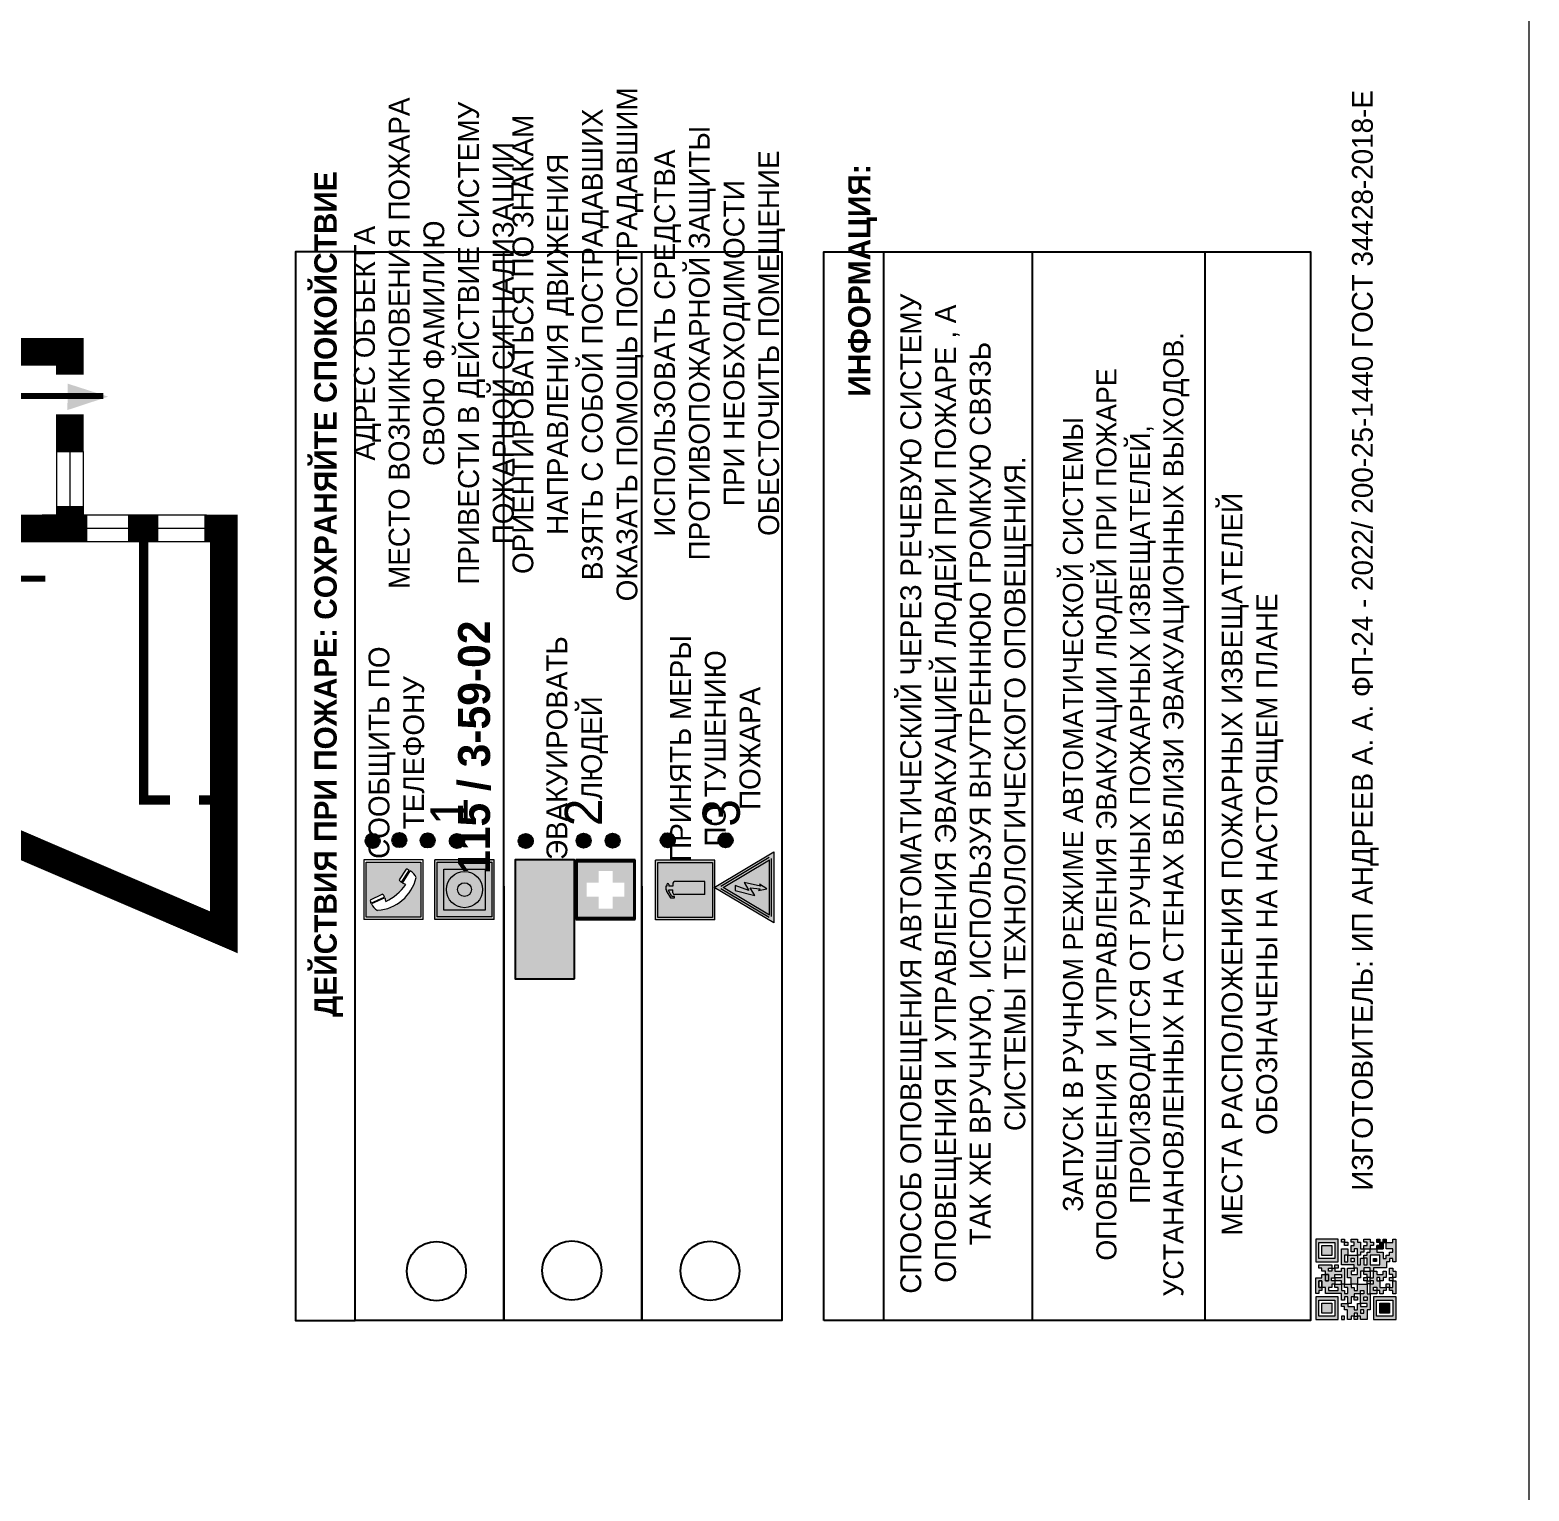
# Model space of a CAD drawing. Header units: millimetres. Extents: x 13114 to 67229, y 22859 to 38520.
# Drawn here: x 20745 to 20946.7, y 35961.5 to 36158.1 of the extents above; entities that cross this region are included whole.
import ezdxf

# ---------------------------------------------------------------- set-up
doc = ezdxf.new("R2010")
doc.units = ezdxf.units.MM
doc.layers.add('План_Штампы', color=7, linetype='Continuous')
doc.styles.add('обычный', font='arial.ttf')

# ---------------------------------------------------------------- blocks, each defined once
blk = doc.blocks.new('A$C3E6D3DDE')
at = {"lineweight": 5}
h = blk.add_hatch(color=40, dxfattribs=at)
h.paths.add_polyline_path([(24.1, 1.45), (16.46, -11.35), (31.74, -11.35)])
h.paths.add_polyline_path([(24.09, -0.46), (30.03, -10.41), (18.14, -10.41)], flags=16)
h.paths.add_polyline_path([(24.54, -3.08), (23.41, -6.02), (25.13, -5.01), (24.33, -8.5), (24.82, -8.27), (23.79, -9.86), (23.4, -8.04), (23.8, -8.43), (24.04, -6.29), (22.39, -7.25), (23.44, -3.08)], flags=0)
h = blk.add_hatch(color=256, dxfattribs=at)
h.paths.add_polyline_path([(24.37, 0.03, 0.567511), (23.82, 0.03), (17.59, -10.4, 0.582454), (17.86, -10.88), (30.32, -10.88, 0.582149), (30.6, -10.4)])
h.paths.add_polyline_path([(24.09, -0.46), (18.14, -10.41), (30.03, -10.41)], flags=16)
h.paths.add_polyline_path([(24.54, -3.08), (23.41, -6.02), (25.13, -5.01), (24.33, -8.5), (24.82, -8.27), (23.79, -9.86), (23.4, -8.04), (23.8, -8.43), (24.04, -6.29), (22.39, -7.25), (23.44, -3.08)], flags=0)
h = blk.add_hatch(color=40, dxfattribs=at)
h.paths.add_polyline_path([(24.09, -0.46), (18.14, -10.41), (30.03, -10.41)])
h.paths.add_polyline_path([(24.82, -8.27), (23.79, -9.86), (23.4, -8.04), (23.8, -8.43), (24.04, -6.29), (22.39, -7.25), (23.44, -3.08), (24.54, -3.08), (23.41, -6.02), (25.13, -5.01), (24.33, -8.5)], flags=16)
at = {"color": 40, "lineweight": 5}
for p, q in [((16.46, -11.35), (24.1, 1.45)), ((24.1, 1.45), (31.74, -11.35))]:
    blk.add_line(p, q, dxfattribs=at)
at = {"lineweight": 5}
for p, q in [((17.59, -10.4), (23.82, 0.03)), ((24.37, 0.03), (30.6, -10.4)), ((18.14, -10.41), (24.09, -0.46)), ((23.44, -3.08), (22.39, -7.25)), ((23.41, -6.02), (24.54, -3.08)), ((24.54, -3.08), (23.44, -3.08)), ((24.09, -0.46), (30.03, -10.41)), ((22.39, -7.25), (24.04, -6.29)), ((25.13, -5.01), (23.41, -6.02)), ((24.04, -6.29), (23.8, -8.43)), ((24.33, -8.5), (25.13, -5.01)), ((23.8, -8.43), (23.4, -8.04)), ((23.4, -8.04), (23.79, -9.86)), ((23.79, -9.86), (24.82, -8.27)), ((24.82, -8.27), (24.33, -8.5)), ((17.86, -10.88), (30.32, -10.88)), ((18.14, -10.41), (30.03, -10.41))]:
    blk.add_line(p, q, dxfattribs=at)
at = {"color": 50, "lineweight": 5}
blk.add_line((31.74, -11.35), (16.46, -11.35), dxfattribs=at)
blk = doc.blocks.new('A$C456E1F9C')
at = {"lineweight": 5}
h = blk.add_hatch(color=242, dxfattribs=at)
h.paths.add_polyline_path([(0.51, -1.47), (0.51, -13.26), (12.29, -13.26), (12.29, -1.47)])
h.paths.add_polyline_path([(5.42, -4.95, -0.254479), (4.78, -5.4), (3.52, -2.53, -0.209735), (4.23, -2.4)], flags=16)
h.paths.add_polyline_path([(8.53, -8.6), (10.87, -10.17), (10.54, -10.76), (8.03, -9.13, -0.192251)], flags=16)
h.paths.add_polyline_path([(4.61, -5.49, 0.005518), (3.87, -5.72, 0.128647), (7.49, -10.01, 0.00809), (7.83, -9.33), (10.47, -10.97, -0.16736), (8.99, -12.25, -0.327862), (1.95, -3.95, -0.166952), (3.36, -2.62)], flags=16)
at = {"color": 242, "lineweight": 5}
for p, q in [((0, -13.77), (0, -0.97)), ((12.8, -0.97), (0, -0.97)), ((4.61, -5.49), (3.36, -2.62)), ((3.52, -2.53), (4.78, -5.4)), ((4.23, -2.4), (5.42, -4.95)), ((12.8, -13.77), (12.8, -0.97)), ((7.83, -9.33), (10.47, -10.97)), ((8.03, -9.13), (10.54, -10.76)), ((10.81, -10.12), (8.53, -8.6)), ((10.54, -10.76), (10.8, -10.3)), ((10.8, -10.3), (10.81, -10.12)), ((0, -13.77), (12.8, -13.77))]:
    blk.add_line(p, q, dxfattribs=at)
blk.add_lwpolyline([(0.51, -1.47), (12.29, -1.47), (12.29, -13.26), (0.51, -13.26)], close=True, dxfattribs=at)
for centre, radius, start, end in [((4.59, -5.34), 2.99, 114.2845, 152.1974), ((4.02, -3.27), 0.891, 76.3284, 123.7092), ((11.12, -3.31), 9.19, 183.9915, 256.6009), ((14.98, -39.1), 35.17, 107.1487, 108.4135), ((13.86, -0.94), 11.08, 205.5536, 234.8762), ((4.68, -4.59), 0.824, 276.9621, 334.0723), ((-13.31, 0.8), 23.44, 332.5487, 334.4027), ((8.94, -9.5), 0.989, 114.4092, 157.9388), ((7.87, -9.46), 3, 291.9291, 329.9329)]:
    blk.add_arc(centre, radius, start, end, dxfattribs=at)
blk = doc.blocks.new('A$C54414219')
at = {"true_color": 0xffffff}
h = blk.add_hatch(color=7, dxfattribs=at)
h.paths.add_polyline_path([(2.39, -9.45), (2.39, -18.3), (11.23, -18.3), (11.23, -9.45)], flags=0)
h.paths.add_polyline_path([(10.71, -13.87, -1), (2.92, -13.87, -1)], flags=0)
h.paths.add_polyline_path([(8.3, -13.87, -1), (5.33, -13.87, -1)], flags=0)
h.paths.add_polyline_path([(0.41, -7.47), (0.41, -20.27), (13.21, -20.27), (13.21, -7.47)])
h.paths.add_polyline_path([(0.92, -19.77), (12.71, -19.77), (12.71, -7.98), (0.92, -7.98)], flags=16)
h.paths.add_polyline_path([(11.23, -9.45), (11.23, -18.3), (2.39, -18.3), (2.39, -9.45)], flags=0)
at = {"lineweight": 5}
h = blk.add_hatch(color=242, dxfattribs=at)
h.paths.add_polyline_path([(12.71, -7.98), (0.92, -7.98), (0.92, -19.77), (12.71, -19.77)])
h.paths.add_polyline_path([(11.23, -18.3), (2.39, -18.3), (2.39, -9.45), (11.23, -9.45)], flags=16)
h.paths.add_polyline_path([(10.71, -13.87, -1), (2.92, -13.87, -1)], flags=0)
h.paths.add_polyline_path([(8.3, -13.87, -1), (5.33, -13.87, -1)], flags=0)
at = {"true_color": 0xffffff}
h = blk.add_hatch(color=7, dxfattribs=at)
h.paths.add_polyline_path([(2.39, -9.45), (2.39, -18.3), (11.23, -18.3), (11.23, -9.45)])
h.paths.add_polyline_path([(10.71, -13.87, -1), (2.92, -13.87, -1)], flags=16)
h.paths.add_polyline_path([(8.3, -13.87, -1), (5.33, -13.87, -1)], flags=0)
at = {"lineweight": 5}
h = blk.add_hatch(color=242, dxfattribs=at)
h.paths.add_polyline_path([(2.92, -13.87, 1), (10.71, -13.87, 1)])
h.paths.add_polyline_path([(8.3, -13.87, -1), (5.33, -13.87, -1)], flags=16)
at = {"color": 242, "lineweight": 5}
for p, q in [((0.41, -20.27), (0.41, -7.47)), ((0.41, -7.47), (13.21, -7.47)), ((0.41, -7.47), (13.21, -7.47)), ((13.21, -20.27), (13.21, -7.47)), ((0.41, -20.27), (13.21, -20.27))]:
    blk.add_line(p, q, dxfattribs=at)
for points in [[(0.92, -7.98), (12.71, -7.98), (12.71, -19.77), (0.92, -19.77)], [(2.39, -9.45), (11.23, -9.45), (11.23, -18.3), (2.39, -18.3)]]:
    blk.add_lwpolyline(points, close=True, dxfattribs=at)
for radius in [3.89, 1.49]:
    blk.add_circle((6.81, -13.87), radius, dxfattribs=at)
blk = doc.blocks.new('A$C32E8229D')
at = {"true_color": 0xffffff}
blk.add_hatch(color=7, dxfattribs=at).paths.add_polyline_path([(0, 0), (0, -8), (16, -8), (16, 0)])
h = blk.add_hatch(color=126)
h.paths.add_polyline_path([(0.2, -0.2), (15.8, -0.2), (15.8, -7.8), (0.2, -7.8)])
h.paths.add_polyline_path([(13.49, -2.05), (12.08, -2.05), (11.37, -2.63, 0.162397), (11.29, -2.84), (11.29, -3.63), (10.35, -3.63), (10.35, -4.05), (11.68, -4.05), (11.68, -3.48), (12.26, -4.28), (11.29, -5.1), (11.29, -6.78), (11.85, -6.78), (11.85, -5.44), (12.8, -4.64), (12.8, -5.94), (14.46, -5.94), (14.46, -5.39), (13.45, -5.39), (13.45, -3.97), (12.46, -2.59), (13.15, -2.59), (13.69, -3.34), (14.18, -3)], flags=16)
h.paths.add_polyline_path([(10.74, -1.82, 1), (11.8, -1.82, 1)], flags=16)
h.paths.add_polyline_path([(9.39, -3.59), (5.99, -3.59), (6.56, -3.03), (5.91, -3.03), (5.1, -3.83), (5.91, -4.64), (6.56, -4.64), (5.99, -4.09), (9.39, -4.09)], flags=16)
h.paths.add_polyline_path([(4.29, -1.08), (1.72, -1.08), (1.72, -6.6), (4.29, -6.6)], flags=16)
at = {"color": 126}
blk.add_lwpolyline([(16, -8), (0, -8), (0, 0), (16, 0)], close=True, dxfattribs=at)
blk = doc.blocks.new('A$C18900ED3')
h = blk.add_hatch(color=126)
h.paths.add_polyline_path([(-0.18, -0.18), (-7.02, -0.18), (-7.02, -7.02), (-0.18, -7.02)])
h.paths.add_polyline_path([(-5.89, -4.46), (-5.89, -2.77), (-4.46, -2.77), (-4.46, -1.31), (-2.77, -1.31), (-2.77, -2.77), (-1.33, -2.77), (-1.33, -4.46), (-2.77, -4.46), (-2.77, -5.89), (-4.46, -5.89), (-4.46, -4.46)], flags=16)
at = {"color": 126}
for p, q in [((-7.2, 0), (-7.2, -7.2)), ((0, 0), (-7.2, 0)), ((0, -7.2), (0, 0)), ((-7.02, -7.02), (-7.02, -0.18)), ((-7.02, -0.18), (-0.18, -0.18)), ((-0.18, -0.18), (-0.18, -7.02)), ((-7.2, -7.2), (0, -7.2)), ((-0.18, -7.02), (-7.02, -7.02))]:
    blk.add_line(p, q, dxfattribs=at)
blk = doc.blocks.new('A$C3AD82952')
at = {"true_color": 0xf5f5ff}
h = blk.add_hatch(color=7, dxfattribs=at)
h.dxf.hatch_style = 1
h.paths.add_polyline_path([(8.21, 8.73, 0.414214), (7.89, 9.05), (7.22, 9.05), (7.22, 9.92), (7.59, 9.92, 1), (7.57, 10.36), (7.22, 10.36), (7.22, 10.6), (6.43, 10.6), (6.43, 10.36), (6.01, 10.36), (4.74, 9.59), (4.74, 8.69), (4.98, 8.73), (4.98, 9.26), (6.12, 9.91), (6.43, 9.91), (6.43, 9.05), (5.76, 9.05, 0.414214), (5.44, 8.73), (5.44, 2.2), (8.21, 2.2)], flags=0)
h.paths.add_polyline_path([(12.8, 12.8), (0, 12.8), (0, 0), (12.8, 0)])
h.paths.add_polyline_path([(0.51, 12.29), (12.29, 12.29), (12.29, 0.51), (0.51, 0.51)], flags=16)
h.paths.add_polyline_path([(4.74, 9.59), (6.01, 10.36), (6.43, 10.36), (6.43, 10.6), (7.22, 10.6), (7.22, 10.36), (7.59, 10.36, -0.94586), (7.59, 9.92), (7.22, 9.92), (7.22, 9.05), (7.89, 9.05, -0.414214), (8.21, 8.73), (8.21, 2.2), (5.44, 2.2), (5.44, 8.73, -0.414214), (5.76, 9.05), (6.43, 9.05), (6.43, 9.91), (6.12, 9.91), (4.98, 9.26), (4.98, 8.73), (4.74, 8.69)], flags=0)
h = blk.add_hatch(color=242)
h.dxf.hatch_style = 1
h.paths.add_polyline_path([(12.29, 12.29), (0.51, 12.29), (0.51, 0.51), (12.29, 0.51)])
h.paths.add_polyline_path([(4.74, 8.69), (4.74, 9.59), (6.01, 10.36), (6.43, 10.36), (6.43, 10.6), (7.22, 10.6), (7.22, 10.36), (7.59, 10.36, -0.94586), (7.59, 9.92), (7.22, 9.92), (7.22, 9.05), (7.89, 9.05, -0.414214), (8.21, 8.73), (8.21, 2.2), (5.44, 2.2), (5.44, 8.73, -0.414214), (5.76, 9.05), (6.43, 9.05), (6.43, 9.91), (6.12, 9.91), (4.98, 9.26), (4.98, 8.73)], flags=16)
h = blk.add_hatch(color=7, dxfattribs=at)
h.dxf.hatch_style = 1
h.paths.add_polyline_path([(8.21, 8.73, 0.414214), (7.89, 9.05), (7.22, 9.05), (7.22, 9.92), (7.59, 9.92, 1), (7.57, 10.36), (7.22, 10.36), (7.22, 10.6), (6.43, 10.6), (6.43, 10.36), (6.01, 10.36), (4.74, 9.59), (4.74, 8.69), (4.98, 8.73), (4.98, 9.26), (6.12, 9.91), (6.43, 9.91), (6.43, 9.05), (5.76, 9.05, 0.414214), (5.44, 8.73), (5.44, 2.2), (8.21, 2.2)])
at = {"color": 242, "lineweight": 5}
for p, q in [((0, 0), (0, 12.8)), ((0, 12.8), (12.8, 12.8)), ((6.01, 10.36), (4.74, 9.59)), ((4.98, 9.26), (6.12, 9.91)), ((6.01, 10.36), (6.43, 10.36)), ((6.12, 9.91), (6.43, 9.91)), ((7.22, 10.6), (6.43, 10.6)), ((6.43, 10.6), (6.43, 10.36)), ((6.43, 9.91), (6.43, 9.05)), ((7.22, 10.36), (7.22, 10.6)), ((7.59, 10.36), (7.22, 10.36)), ((7.22, 9.05), (7.22, 9.92)), ((7.59, 9.92), (7.22, 9.92)), ((12.8, 0), (12.8, 12.8)), ((4.74, 9.59), (4.74, 8.69)), ((4.74, 8.69), (4.98, 8.73)), ((4.98, 8.73), (4.98, 9.26)), ((5.44, 2.2), (5.44, 8.73)), ((5.76, 9.05), (6.43, 9.05)), ((7.89, 9.05), (7.22, 9.05)), ((8.21, 2.2), (8.21, 8.73)), ((0, 0), (12.8, 0)), ((5.44, 2.2), (8.21, 2.2))]:
    blk.add_line(p, q, dxfattribs=at)
blk.add_lwpolyline([(0.51, 12.29), (12.29, 12.29), (12.29, 0.51), (0.51, 0.51)], close=True, dxfattribs=at)
for centre, radius, start, end in [((7.58, 10.14), 0.223, 273.1875, 86.8125), ((5.76, 8.73), 0.32, 90, 180), ((7.89, 8.73), 0.32, 0, 90)]:
    blk.add_arc(centre, radius, start, end, dxfattribs=at)
blk = doc.blocks.new('QR')
at = {"lineweight": 0}
h = blk.add_hatch(color=256, dxfattribs=at)
h.dxf.hatch_style = 1
h.paths.add_polyline_path([(9241.16, 2687.38), (9242.01, 2687.38), (9242.01, 2687.83), (9241.59, 2687.83), (9241.59, 2688.68), (9239.45, 2688.68), (9239.45, 2688.25), (9239.86, 2688.25), (9239.86, 2687.83), (9240.29, 2687.83), (9240.29, 2688.25), (9241.16, 2688.25), (9241.16, 2687.83), (9240.29, 2687.83), (9240.29, 2687.38), (9239.45, 2687.38), (9239.45, 2685.22), (9238.57, 2685.22), (9238.57, 2684.8), (9239.02, 2684.8), (9239.02, 2684.37), (9238.13, 2684.37), (9238.13, 2683.92), (9239.02, 2683.92), (9239.02, 2683.5), (9239.44, 2683.5), (9239.44, 2682.64), (9239.87, 2682.64), (9239.87, 2682.18), (9239.44, 2682.18), (9239.44, 2682.64), (9238.13, 2682.64), (9238.13, 2681.76), (9237.71, 2681.76), (9237.71, 2682.64), (9238.13, 2682.64), (9238.13, 2683.07), (9237.27, 2683.07), (9237.27, 2683.51), (9237.71, 2683.51), (9237.71, 2684.37), (9238.13, 2684.37), (9238.13, 2685.22), (9237.71, 2685.22), (9237.71, 2684.8), (9237.28, 2684.8), (9237.28, 2684.38), (9235.98, 2684.38), (9235.98, 2683.92), (9236.4, 2683.92), (9236.4, 2683.49), (9236.84, 2683.49), (9236.84, 2683.07), (9236.4, 2683.07), (9236.4, 2682.64), (9235.98, 2682.64), (9235.98, 2681.76), (9237.29, 2681.76), (9237.29, 2681.33), (9239.43, 2681.33), (9239.43, 2681.76), (9240.74, 2681.76), (9240.74, 2683.05), (9239.87, 2683.05), (9239.87, 2683.5), (9240.29, 2683.5), (9240.29, 2683.91), (9240.74, 2683.91), (9240.74, 2684.81), (9240.29, 2684.81), (9240.29, 2684.79), (9240.29, 2684.37), (9239.45, 2684.37), (9239.45, 2684.8), (9239.87, 2684.8), (9239.87, 2685.21), (9240.74, 2685.21), (9240.74, 2686.1), (9240.29, 2686.1), (9240.29, 2685.64), (9239.86, 2685.64), (9239.86, 2686.95), (9240.29, 2686.95), (9240.29, 2686.52), (9240.74, 2686.52), (9240.74, 2686.1), (9241.16, 2686.1), (9241.16, 2686.53), (9241.59, 2686.53), (9241.59, 2686.1), (9242.02, 2686.1), (9242.02, 2685.21), (9241.59, 2685.21), (9241.59, 2686.1), (9241.16, 2686.1), (9241.16, 2685.21), (9240.74, 2685.21), (9240.74, 2684.81), (9242.89, 2684.81), (9242.89, 2685.22), (9242.47, 2685.22), (9242.47, 2686.11), (9242.89, 2686.11), (9242.89, 2686.52), (9242.46, 2686.52), (9242.46, 2686.95), (9242.89, 2686.95), (9242.89, 2686.52), (9243.32, 2686.52), (9243.32, 2688.26), (9242.9, 2688.26), (9242.9, 2687.83), (9242.47, 2687.83), (9242.47, 2687.38), (9242.01, 2687.38), (9242.01, 2686.94), (9241.16, 2686.94)])
h.paths.add_polyline_path([(9239.02, 2682.18), (9239.02, 2681.76), (9238.54, 2681.76), (9238.54, 2682.18)], flags=16)
h.paths.add_polyline_path([(9237.27, 2682.65), (9237.27, 2682.19), (9236.83, 2682.19), (9236.83, 2682.65)], flags=16)
h = blk.add_hatch(color=256, dxfattribs=at)
h.dxf.hatch_style = 1
h.paths.add_polyline_path([(9238.15, 2687.83), (9236.83, 2687.83), (9236.83, 2686.52), (9238.15, 2686.52)], flags=0)
h.paths.add_polyline_path([(9239.01, 2685.65), (9239.01, 2688.68), (9235.98, 2688.68), (9235.98, 2685.65)])
h.paths.add_polyline_path([(9236.41, 2686.1), (9236.41, 2688.26), (9238.56, 2688.26), (9238.56, 2686.1)], flags=16)
h.paths.add_polyline_path([(9236.83, 2686.52), (9236.83, 2687.83), (9238.15, 2687.83), (9238.15, 2686.52)], flags=0)
h = blk.add_hatch(color=256, dxfattribs=at)
h.dxf.hatch_style = 1
h.paths.add_polyline_path([(9238.15, 2686.52), (9238.15, 2687.83), (9236.83, 2687.83), (9236.83, 2686.52)])
h.paths.add_polyline_path([(9245.91, 2686.52), (9245.91, 2687.83), (9244.59, 2687.83), (9244.59, 2686.52)], flags=0)
h.paths.add_polyline_path([(9246.77, 2685.65), (9246.77, 2688.68), (9243.74, 2688.68), (9243.74, 2685.65)])
h.paths.add_polyline_path([(9244.17, 2686.1), (9244.17, 2688.26), (9246.32, 2688.26), (9246.32, 2686.1)], flags=16)
h.paths.add_polyline_path([(9244.59, 2686.52), (9244.59, 2687.83), (9245.91, 2687.83), (9245.91, 2686.52)], flags=0)
h = blk.add_hatch(color=256, dxfattribs=at)
h.dxf.hatch_style = 1
h.paths.add_polyline_path([(9240.75, 2681.76), (9240.75, 2681.35), (9241.17, 2681.35), (9241.17, 2681.76)])
h.paths.add_polyline_path([(9241.6, 2682.18), (9241.17, 2682.18), (9241.17, 2681.76), (9241.6, 2681.76)])
h.paths.add_polyline_path([(9242.47, 2681.34), (9242.47, 2682.19), (9242.02, 2682.19), (9242.02, 2681.76), (9241.6, 2681.76), (9241.6, 2681.34)])
h.paths.add_polyline_path([(9239.87, 2678.3), (9239.44, 2678.3), (9239.44, 2677.89), (9241.17, 2677.89), (9241.17, 2678.3), (9240.28, 2678.3), (9240.28, 2678.73), (9239.87, 2678.73)])
h.paths.add_polyline_path([(9240.75, 2678.73), (9240.75, 2679.19), (9240.28, 2679.19), (9240.28, 2678.73)])
h.paths.add_polyline_path([(9241.6, 2678.73), (9241.17, 2678.73), (9241.17, 2678.3), (9241.6, 2678.3)])
h.paths.add_polyline_path([(9242.02, 2678.3), (9241.6, 2678.3), (9241.6, 2677.89), (9242.48, 2677.89), (9242.48, 2678.31), (9242.9, 2678.31), (9242.9, 2678.73), (9242.02, 2678.73)])
h.paths.add_polyline_path([(9246.36, 2684.37), (9246.36, 2684.79), (9245.93, 2684.79), (9245.93, 2684.37)])
h.paths.add_polyline_path([(9246.78, 2685.2), (9246.36, 2685.2), (9246.36, 2684.79), (9246.78, 2684.79)])
h.paths.add_polyline_path([(9245.91, 2687.83), (9244.59, 2687.83), (9244.59, 2686.52), (9245.91, 2686.52)])
h = blk.add_hatch(color=256, dxfattribs=at)
h.dxf.hatch_style = 1
h.paths.add_polyline_path([(9243.32, 2686.11), (9242.89, 2686.11), (9242.89, 2685.64), (9243.32, 2685.64)])
h.paths.add_polyline_path([(9239.02, 2683.07), (9239.02, 2683.5), (9238.56, 2683.5), (9238.56, 2683.07)])
h.paths.add_polyline_path([(9236.4, 2684.8), (9236.4, 2685.22), (9235.98, 2685.22), (9235.98, 2684.8)])
h.paths.add_polyline_path([(9236.4, 2683.07), (9236.4, 2683.49), (9235.98, 2683.49), (9235.98, 2683.07)])
h = blk.add_hatch(color=256, dxfattribs=at)
h.dxf.hatch_style = 1
h.paths.add_polyline_path([(9243.32, 2682.64), (9243.32, 2683.07), (9244.62, 2683.07), (9244.62, 2684.37), (9243.74, 2684.37), (9243.74, 2684.8), (9244.62, 2684.8), (9244.62, 2684.37), (9245.48, 2684.37), (9245.48, 2685.22), (9243.32, 2685.22), (9243.32, 2683.5), (9242.89, 2683.5), (9242.89, 2683.06), (9242.01, 2683.06), (9242.01, 2683.91), (9242.47, 2683.91), (9242.47, 2683.5), (9242.89, 2683.5), (9242.89, 2684.38), (9241.59, 2684.38), (9241.59, 2683.91), (9240.74, 2683.91), (9240.74, 2683.05), (9241.59, 2683.05), (9241.59, 2682.64), (9242.47, 2682.64), (9242.47, 2682.19), (9242.91, 2682.19), (9242.91, 2681.34), (9242.48, 2681.34), (9242.48, 2680.91), (9242.91, 2680.91), (9242.91, 2679.17), (9243.75, 2679.17), (9243.75, 2678.73), (9244.2, 2678.73), (9244.2, 2678.3), (9243.75, 2678.3), (9243.75, 2677.88), (9246.78, 2677.88), (9246.78, 2678.3), (9246.35, 2678.3), (9246.35, 2679.19), (9245.48, 2679.19), (9245.48, 2678.31), (9245.05, 2678.31), (9245.05, 2678.73), (9244.62, 2678.73), (9244.62, 2679.19), (9244.2, 2679.19), (9244.2, 2679.61), (9245.05, 2679.61), (9245.05, 2680.46), (9245.48, 2680.46), (9245.48, 2681.34), (9245.04, 2681.34), (9245.04, 2681.76), (9244.63, 2681.76), (9244.63, 2682.19), (9244.21, 2682.19), (9244.21, 2681.76), (9243.32, 2681.76), (9243.32, 2682.19), (9244.21, 2682.19), (9244.21, 2682.64)])
h.paths.add_polyline_path([(9243.75, 2683.49), (9243.75, 2683.92), (9244.21, 2683.92), (9244.21, 2683.49)], flags=16)
h.paths.add_polyline_path([(9243.32, 2681.34), (9244.63, 2681.34), (9244.63, 2680.04), (9243.32, 2680.04)], flags=16)
h.paths.add_polyline_path([(9243.76, 2680.89), (9244.18, 2680.89), (9244.18, 2680.48), (9243.76, 2680.48)], flags=0)
h = blk.add_hatch(color=256, dxfattribs=at)
h.dxf.hatch_style = 1
h.paths.add_polyline_path([(9246.36, 2683.07), (9246.78, 2683.07), (9246.78, 2683.92), (9246.36, 2683.92), (9246.36, 2683.49), (9245.92, 2683.49), (9245.92, 2683.92), (9245.06, 2683.92), (9245.06, 2683.49), (9245.48, 2683.49), (9245.48, 2683.07), (9244.62, 2683.07), (9244.62, 2682.65), (9245.05, 2682.65), (9245.05, 2682.18), (9245.48, 2682.18), (9245.48, 2682.65), (9246.36, 2682.65)])
h.paths.add_polyline_path([(9246.78, 2682.18), (9246.36, 2682.18), (9246.36, 2681.75), (9245.92, 2681.75), (9245.92, 2682.18), (9245.48, 2682.18), (9245.48, 2681.34), (9245.48, 2681.34), (9245.94, 2681.34), (9245.94, 2680.91), (9246.36, 2680.91), (9246.36, 2681.34), (9246.78, 2681.34)])
h = blk.add_hatch(color=256, dxfattribs=at)
h.dxf.hatch_style = 1
h.paths.add_polyline_path([(9235.98, 2680.9), (9235.98, 2677.86), (9239.02, 2677.86), (9239.02, 2680.9)])
h.paths.add_polyline_path([(9238.57, 2680.48), (9238.57, 2678.32), (9236.41, 2678.32), (9236.41, 2680.48)], flags=16)
h.paths.add_polyline_path([(9238.15, 2680.05), (9238.15, 2678.74), (9236.83, 2678.74), (9236.83, 2680.05)], flags=0)
h = blk.add_hatch(color=256, dxfattribs=at)
h.dxf.hatch_style = 1
h.paths.add_polyline_path([(9242.02, 2680.46), (9242.48, 2680.46), (9242.48, 2680.91), (9241.58, 2680.91), (9241.58, 2681.35), (9241.17, 2681.35), (9241.17, 2680.91), (9240.75, 2680.91), (9240.75, 2681.33), (9239.43, 2681.33), (9239.43, 2680.46), (9239.86, 2680.46), (9239.86, 2680.92), (9240.3, 2680.92), (9240.3, 2680.46), (9239.86, 2680.46), (9239.86, 2680.04), (9239.44, 2680.04), (9239.44, 2679.62), (9239.86, 2679.62), (9239.86, 2679.19), (9240.29, 2679.19), (9240.29, 2680.03), (9241.18, 2680.03), (9241.18, 2680.47), (9241.6, 2680.47), (9241.6, 2680.03), (9241.18, 2680.03), (9241.18, 2679.61), (9241.6, 2679.61), (9241.6, 2679.19), (9242.47, 2679.19), (9242.47, 2679.6), (9242.02, 2679.6)])
h = blk.add_hatch(color=256, dxfattribs=at)
h.dxf.hatch_style = 1
h.paths.add_polyline_path([(9244.18, 2680.48), (9244.18, 2680.89), (9243.76, 2680.89), (9243.76, 2680.48)])
h = blk.add_hatch(color=256, dxfattribs=at)
h.dxf.hatch_style = 1
h.paths.add_polyline_path([(9245.93, 2680.04), (9245.93, 2680.46), (9245.48, 2680.46), (9245.48, 2679.62), (9246.35, 2679.62), (9246.35, 2680.04)])
h.paths.add_polyline_path([(9246.78, 2680.04), (9246.78, 2680.46), (9246.35, 2680.46), (9246.35, 2680.04)])
h.paths.add_polyline_path([(9246.78, 2679.18), (9246.78, 2679.62), (9246.35, 2679.62), (9246.35, 2679.18)])
h = blk.add_hatch(color=256, dxfattribs=at)
h.dxf.hatch_style = 1
h.paths.add_polyline_path([(9238.15, 2680.05), (9236.83, 2680.05), (9236.83, 2678.74), (9238.15, 2678.74)])
for points in [[(9237.71, 2685.22), (9238.13, 2685.22), (9238.13, 2684.37), (9237.71, 2684.37), (9237.71, 2683.51), (9237.27, 2683.51), (9237.27, 2683.07), (9238.13, 2683.07), (9238.13, 2682.64), (9237.71, 2682.64), (9237.71, 2681.76), (9238.13, 2681.76), (9238.13, 2682.64), (9239.44, 2682.64), (9239.44, 2683.5), (9239.02, 2683.5), (9239.02, 2683.07), (9238.56, 2683.07), (9238.56, 2683.5), (9239.02, 2683.5), (9239.02, 2683.92), (9238.13, 2683.92), (9238.13, 2684.37), (9239.02, 2684.37), (9239.02, 2684.8), (9238.57, 2684.8), (9238.57, 2685.22), (9239.45, 2685.22), (9239.45, 2687.38), (9240.29, 2687.38), (9240.29, 2687.83), (9239.86, 2687.83), (9239.86, 2688.25), (9239.45, 2688.25), (9239.45, 2688.68), (9241.59, 2688.68), (9241.59, 2687.83), (9242.01, 2687.83), (9242.01, 2687.38), (9242.47, 2687.38), (9242.47, 2687.83), (9242.9, 2687.83), (9242.9, 2688.26), (9243.32, 2688.26), (9243.32, 2686.52), (9242.89, 2686.52), (9242.89, 2686.11), (9243.32, 2686.11), (9243.32, 2685.64), (9242.89, 2685.64), (9242.89, 2686.11), (9242.47, 2686.11), (9242.47, 2685.22), (9242.89, 2685.22), (9242.89, 2684.81), (9240.74, 2684.81), (9240.74, 2683.91), (9241.59, 2683.91), (9241.59, 2684.38), (9242.89, 2684.38), (9242.89, 2683.5), (9242.47, 2683.5), (9242.47, 2683.91), (9242.01, 2683.91), (9242.01, 2683.06), (9242.89, 2683.06), (9242.89, 2683.5), (9243.32, 2683.5), (9243.32, 2685.22), (9245.48, 2685.22), (9245.48, 2684.37), (9244.62, 2684.37), (9244.62, 2683.07), (9245.48, 2683.07), (9245.48, 2683.49), (9245.06, 2683.49), (9245.06, 2683.92), (9245.92, 2683.92), (9245.92, 2683.49), (9246.36, 2683.49), (9246.36, 2683.92), (9246.78, 2683.92), (9246.78, 2683.07), (9246.36, 2683.07), (9246.36, 2682.65), (9245.48, 2682.65), (9245.48, 2682.18), (9245.92, 2682.18), (9245.92, 2681.75), (9246.36, 2681.75), (9246.36, 2682.18), (9246.78, 2682.18), (9246.78, 2681.34), (9246.36, 2681.34), (9246.36, 2680.91), (9245.94, 2680.91), (9245.94, 2681.34), (9245.48, 2681.34), (9245.48, 2680.46), (9245.93, 2680.46), (9245.93, 2680.04), (9246.35, 2680.04), (9246.35, 2680.46), (9246.78, 2680.46), (9246.78, 2680.04), (9246.78, 2680.04), (9246.35, 2680.04), (9246.35, 2679.62), (9246.78, 2679.62), (9246.78, 2679.18), (9246.35, 2679.18), (9246.35, 2678.3), (9246.78, 2678.3), (9246.78, 2677.88), (9243.75, 2677.88), (9243.75, 2678.3), (9244.2, 2678.3), (9244.2, 2678.73), (9243.75, 2678.73), (9243.75, 2679.17), (9242.91, 2679.17), (9242.91, 2680.91), (9242.48, 2680.91), (9242.48, 2680.46), (9242.02, 2680.46), (9242.02, 2679.6), (9242.47, 2679.6), (9242.47, 2679.19), (9241.6, 2679.19), (9241.6, 2679.61), (9241.18, 2679.61), (9241.18, 2680.03), (9240.29, 2680.03), (9240.29, 2679.19), (9240.75, 2679.19), (9240.75, 2678.73), (9240.28, 2678.73), (9240.28, 2678.3), (9241.17, 2678.3), (9241.17, 2678.73), (9241.6, 2678.73), (9241.6, 2678.3), (9242.02, 2678.3), (9242.02, 2678.73), (9242.9, 2678.73), (9242.9, 2678.31), (9242.48, 2678.31), (9242.48, 2677.89), (9241.6, 2677.89), (9241.6, 2678.3), (9241.17, 2678.3), (9241.17, 2677.89), (9239.44, 2677.89), (9239.44, 2678.3), (9239.87, 2678.3), (9239.87, 2678.73), (9240.28, 2678.73), (9240.28, 2679.19), (9240.29, 2679.19), (9239.86, 2679.19), (9239.86, 2679.62), (9239.44, 2679.62), (9239.44, 2680.04), (9239.86, 2680.04), (9239.86, 2680.46), (9239.43, 2680.46), (9239.43, 2681.33), (9237.29, 2681.33), (9237.29, 2681.76), (9235.98, 2681.76), (9235.98, 2682.64), (9236.4, 2682.64), (9236.4, 2683.07), (9235.98, 2683.07), (9235.98, 2683.49), (9236.4, 2683.49), (9236.4, 2683.92), (9235.98, 2683.92), (9235.98, 2684.38), (9237.28, 2684.38), (9237.28, 2684.8), (9237.71, 2684.8), (9237.71, 2685.22), (9237.92, 2685.22)], [(9240.74, 2686.1), (9240.74, 2686.52), (9240.29, 2686.52), (9240.29, 2686.95), (9239.86, 2686.95), (9239.86, 2685.64), (9240.29, 2685.64), (9240.29, 2686.1), (9240.74, 2686.1), (9240.74, 2686.52)], [(9240.74, 2685.21), (9239.87, 2685.21), (9239.87, 2684.8), (9239.45, 2684.8), (9239.45, 2684.37), (9240.29, 2684.37), (9240.29, 2684.79), (9240.29, 2684.81), (9240.74, 2684.81), (9240.74, 2685.21), (9239.87, 2685.21)], [(9244.62, 2684.37), (9244.62, 2684.8), (9243.74, 2684.8), (9243.74, 2684.37), (9244.62, 2684.37)], [(9240.74, 2683.05), (9240.74, 2681.76), (9239.43, 2681.76), (9239.43, 2681.33), (9240.75, 2681.33), (9240.75, 2681.35), (9240.75, 2680.91), (9241.17, 2680.91), (9241.17, 2681.35), (9241.58, 2681.35), (9241.58, 2680.91), (9242.48, 2680.91), (9242.48, 2681.34), (9242.91, 2681.34), (9242.91, 2682.19), (9242.47, 2682.19), (9242.47, 2682.64), (9241.59, 2682.64), (9241.59, 2683.05), (9240.74, 2683.05)], [(9240.74, 2683.91), (9240.29, 2683.91), (9240.29, 2683.5), (9239.87, 2683.5), (9239.87, 2683.05), (9240.74, 2683.05), (9240.74, 2683.91)], [(9241.6, 2681.76), (9242.02, 2681.76), (9242.02, 2682.19), (9242.47, 2682.19), (9242.47, 2681.34), (9241.6, 2681.34), (9241.6, 2681.76)], [(9244.62, 2683.07), (9243.32, 2683.07), (9243.32, 2682.64), (9244.21, 2682.64), (9244.21, 2682.19), (9243.32, 2682.19), (9243.32, 2681.76), (9244.21, 2681.76), (9244.21, 2682.19), (9244.63, 2682.19), (9244.63, 2681.76), (9245.04, 2681.76), (9245.04, 2681.34), (9245.48, 2681.34)], [(9245.48, 2682.18), (9245.05, 2682.18), (9245.05, 2682.65), (9244.62, 2682.65), (9244.62, 2683.07)], [(9245.48, 2682.18), (9245.48, 2681.34)], [(9239.86, 2680.46), (9239.86, 2680.92), (9240.3, 2680.92), (9240.3, 2680.46), (9239.86, 2680.46)], [(9245.48, 2680.46), (9245.05, 2680.46), (9245.05, 2679.61), (9244.2, 2679.61), (9244.2, 2679.19), (9244.62, 2679.19), (9244.62, 2678.73), (9245.05, 2678.73), (9245.05, 2678.31), (9245.48, 2678.31), (9245.48, 2679.19), (9246.35, 2679.19), (9246.35, 2679.07)], [(9246.35, 2679.62), (9245.48, 2679.62), (9245.48, 2680.46)], [(9245.48, 2680.46), (9245.48, 2679.62), (9246.35, 2679.62), (9246.35, 2680.04), (9245.93, 2680.04), (9245.93, 2680.46), (9245.48, 2680.46), (9245.48, 2679.62)], [(9246.35, 2679.62), (9246.35, 2679.18)]]:
    blk.add_lwpolyline(points, dxfattribs=at)
for points in [[(9235.98, 2685.65), (9239.01, 2685.65), (9239.01, 2688.68), (9235.98, 2688.68)], [(9236.41, 2688.26), (9238.56, 2688.26), (9238.56, 2686.1), (9236.41, 2686.1)], [(9240.29, 2687.83), (9241.16, 2687.83), (9241.16, 2688.25), (9240.29, 2688.25)], [(9240.29, 2688.25), (9241.16, 2688.25), (9241.16, 2687.83), (9240.29, 2687.83)], [(9243.74, 2685.65), (9246.77, 2685.65), (9246.77, 2688.68), (9243.74, 2688.68)], [(9244.17, 2688.26), (9246.32, 2688.26), (9246.32, 2686.1), (9244.17, 2686.1)], [(9236.83, 2687.83), (9238.15, 2687.83), (9238.15, 2686.52), (9236.83, 2686.52)], [(9242.01, 2687.38), (9241.16, 2687.38), (9241.16, 2686.94), (9242.01, 2686.94)], [(9241.16, 2687.38), (9242.01, 2687.38), (9242.01, 2686.94), (9241.16, 2686.94)], [(9241.16, 2686.53), (9241.59, 2686.53), (9241.59, 2686.1), (9241.16, 2686.1)], [(9242.89, 2686.52), (9242.46, 2686.52), (9242.46, 2686.95), (9242.89, 2686.95)], [(9244.59, 2687.83), (9245.91, 2687.83), (9245.91, 2686.52), (9244.59, 2686.52)], [(9235.98, 2684.8), (9236.4, 2684.8), (9236.4, 2685.22), (9235.98, 2685.22)], [(9241.16, 2686.1), (9240.74, 2686.1), (9240.74, 2685.21), (9241.16, 2685.21)], [(9241.59, 2686.1), (9242.02, 2686.1), (9242.02, 2685.21), (9241.59, 2685.21)], [(9245.93, 2684.79), (9246.36, 2684.79), (9246.36, 2684.37), (9245.93, 2684.37)], [(9246.36, 2685.2), (9246.78, 2685.2), (9246.78, 2684.79), (9246.36, 2684.79)], [(9236.4, 2683.07), (9236.84, 2683.07), (9236.84, 2683.49), (9236.4, 2683.49)], [(9236.83, 2682.19), (9237.27, 2682.19), (9237.27, 2682.65), (9236.83, 2682.65)], [(9238.54, 2682.18), (9239.02, 2682.18), (9239.02, 2681.76), (9238.54, 2681.76)], [(9239.44, 2682.64), (9239.87, 2682.64), (9239.87, 2682.18), (9239.44, 2682.18)], [(9241.17, 2682.18), (9241.6, 2682.18), (9241.6, 2681.76), (9241.17, 2681.76)], [(9243.75, 2683.92), (9244.21, 2683.92), (9244.21, 2683.49), (9243.75, 2683.49)], [(9235.98, 2677.86), (9239.02, 2677.86), (9239.02, 2680.9), (9235.98, 2680.9)], [(9236.41, 2680.48), (9238.57, 2680.48), (9238.57, 2678.32), (9236.41, 2678.32)], [(9240.75, 2681.76), (9241.17, 2681.76), (9241.17, 2681.35), (9240.75, 2681.35)], [(9241.18, 2680.03), (9241.6, 2680.03), (9241.6, 2680.47), (9241.18, 2680.47)], [(9243.32, 2680.04), (9244.63, 2680.04), (9244.63, 2681.34), (9243.32, 2681.34)], [(9243.76, 2680.89), (9244.18, 2680.89), (9244.18, 2680.48), (9243.76, 2680.48)], [(9236.83, 2680.05), (9238.15, 2680.05), (9238.15, 2678.74), (9236.83, 2678.74)]]:
    blk.add_lwpolyline(points, close=True, dxfattribs=at)

msp = doc.modelspace()

# ---------------------------------------------------------------- hatches: boundary and pattern name
at = {"lineweight": 0}
h = msp.add_hatch(color=256, dxfattribs=at)
h.dxf.hatch_style = 1
h.paths.add_polyline_path([(20791.13, 36048.02, 1), (20791.13, 36049.95, 1)])
h = msp.add_hatch(color=256, dxfattribs=at)
h.dxf.hatch_style = 1
h.paths.add_polyline_path([(20794.72, 36048.13, 1), (20794.72, 36050.06, 1)])
h = msp.add_hatch(color=256, dxfattribs=at)
h.dxf.hatch_style = 1
h.paths.add_polyline_path([(20798.53, 36048.09, 1), (20798.53, 36050.02, 1)])
h = msp.add_hatch(color=256, dxfattribs=at)
h.dxf.hatch_style = 1
h.paths.add_polyline_path([(20802.46, 36048.01, 1), (20802.46, 36049.94, 1)])
h = msp.add_hatch(color=256, dxfattribs=at)
h.dxf.hatch_style = 1
h.paths.add_polyline_path([(20811.72, 36048.02, 1), (20811.72, 36049.95, 1)])
h = msp.add_hatch(color=256, dxfattribs=at)
h.dxf.hatch_style = 1
h.paths.add_polyline_path([(20819.51, 36048.06, 1), (20819.51, 36049.99, 1)])
h = msp.add_hatch(color=256, dxfattribs=at)
h.dxf.hatch_style = 1
h.paths.add_polyline_path([(20823.41, 36048.05, 1), (20823.41, 36049.98, 1)])
h = msp.add_hatch(color=256, dxfattribs=at)
h.dxf.hatch_style = 1
h.paths.add_polyline_path([(20830.83, 36048.11, 1), (20830.83, 36050.04, 1)])
h = msp.add_hatch(color=256, dxfattribs=at)
h.dxf.hatch_style = 1
h.paths.add_polyline_path([(20838.6, 36048.11, 1), (20838.6, 36050.05, 1)])

# ---------------------------------------------------------------- linework, layer by layer
at = {"color": 5, "lineweight": 0}
msp.add_lwpolyline([(20346.69, 35948.23), (20946.69, 35948.23), (20946.69, 36343.23), (20346.69, 36343.23)], close=True, dxfattribs=at)
for points in [[(20788.78, 35984.48), (20788.78, 36128.25), (20780.73, 36128.25), (20780.73, 35984.48)], [(20788.78, 35984.48), (20788.78, 36128.25), (20846.18, 36128.25), (20846.18, 35984.48)]]:
    msp.add_lwpolyline(points, close=True)
for points in [[(20808.77, 36042.9), (20808.77, 35984.48), (20808.77, 36128.25)], [(20827.35, 36042.9), (20827.35, 35984.48), (20827.35, 36128.25)]]:
    msp.add_lwpolyline(points)
at = {"color": 0}
msp.add_lwpolyline([(20851.84, 35984.48), (20851.84, 36128.25), (20917.29, 36128.25), (20917.29, 35984.48)], close=True, dxfattribs=at)
for points in [[(20859.89, 35984.48), (20859.89, 36128.25)], [(20879.89, 35984.48), (20879.89, 36128.25)], [(20903.14, 35984.48), (20903.14, 36128.25)]]:
    msp.add_lwpolyline(points, dxfattribs=at)
at = {"lineweight": 0}
for points, const_width in [([(20750.39, 36111.72), (20750.39, 36114.79), (20737.61, 36114.79)], 3.71), ([(20750.39, 36101.24), (20750.39, 36106.36)], 3.71), ([(20750.39, 36091), (20750.39, 36094.06)], 3.71), ([(20737.61, 36051.07), (20771.11, 36036.69), (20771.11, 36091), (20768.48, 36091)], 3.71), ([(20752.75, 36091), (20737.61, 36091)], 3.71), ([(20762.31, 36091), (20758.2, 36091)], 3.71), ([(20763.85, 36054.48), (20760.31, 36054.48), (20760.31, 36090.35)], 1.24), ([(20770.57, 36054.48), (20767.78, 36054.48)], 1.24)]:
    msp.add_lwpolyline(points, dxfattribs=dict(at, const_width=const_width))
at = {"color": 126, "lineweight": 100, "true_color": 0x008754}
for points in [[(20754.87, 36108.83), (20458.83, 36108.83), (20458.83, 36086.53), (20424.08, 36086.53)], [(20747.08, 36084.24), (20726, 36084.24), (20726, 36108.83)]]:
    msp.add_lwpolyline(points, dxfattribs=at)
at = {"lineweight": 0}
for points in [[(20748.59, 36101.33), (20748.59, 36092.41)], [(20750.39, 36101.24), (20750.39, 36092.32)], [(20752.18, 36101.37), (20752.18, 36092.46)], [(20768.77, 36092.8), (20746.65, 36092.8)], [(20768.48, 36091), (20746.36, 36091)], [(20768.64, 36089.23), (20746.53, 36089.23)]]:
    msp.add_lwpolyline(points, dxfattribs=at)
for centre, radius in [((20791.13, 36048.99), 0.966), ((20794.72, 36049.09), 0.966), ((20798.53, 36049.05), 0.966), ((20802.46, 36048.97), 0.966), ((20811.72, 36048.98), 0.966), ((20819.51, 36049.02), 0.966), ((20823.41, 36049.02), 0.966), ((20830.83, 36049.08), 0.966), ((20838.6, 36049.08), 0.966), ((20817.93, 35991.2), 3.98), ((20799.7, 35991.11), 3.98), ((20836.51, 35991.14), 3.98)]:
    msp.add_circle(centre, radius)
at = {"layer": 'План_Штампы', "color": 126, "true_color": 0x008754}
msp.add_solid([(20750.07, 36106.95), (20750.08, 36110.51), (20755.55, 36108.75)], dxfattribs=at)

# ---------------------------------------------------------------- block references
at = {"rotation": 90}
for name, p, xscale, yscale, zscale in [('A$C456E1F9C', (20789.32, 36038.43), 0.625, 0.625, 0.625), ('A$C54414219', (20794.81, 36038.18), 0.625, 0.625, 0.625), ('A$C18900ED3', (20818.45, 36046.43), 1.111111111007631, 1.111111111007631, 1.111111111007631), ('A$C3AD82952', (20837.18, 36038.38), 0.625, 0.625, 0.625), ('A$C3E6D3DDE', (20837.99, 36027.67), 0.625, 0.625, 0.625)]:
    msp.add_blockref(name, p, dxfattribs=dict(at, xscale=xscale, yscale=yscale, zscale=zscale))
at = {"xscale": -1, "rotation": 90}
msp.add_blockref('A$C32E8229D', (20810.3, 36046.43), dxfattribs=at)
at = {"color": 22, "lineweight": 100, "true_color": 0xbb1e10, "rotation": 90}
msp.add_blockref('QR', (23606.67, 26748.63), dxfattribs=at)

# ---------------------------------------------------------------- texts
at = {"lineweight": 0, "attachment_point": 5, "rotation": 90, "style": 'обычный'}
for s, insert, char_height, width in [('\\pi-8.4,l8.4,t8.4;{\\fProxima Nova Rg|b0|i0|c204|p2;АДРЕС ОБЪЕКТА\\PМЕСТО ВОЗНИКНОВЕНИЯ ПОЖАРА \\PСВОЮ ФАМИЛИЮ\\PПРИВЕСТИ В ДЕЙСТВИЕ СИСТЕМУ \\PПОЖАРНОЙ СИГНАЛИЗАЦИИ}', (20799.76, 36115.94), 2.8, 126.6484), ('\\pi-8.4,l8.4,t8.4;{\\fProxima Nova Rg|b0|i0|c204|p2;ОРИЕНТИРОВАТЬСЯ ПО ЗНАКАМ \\PНАПРАВЛЕНИЯ ДВИЖЕНИЯ\\PВЗЯТЬ С СОБОЙ ПОСТРАДАВШИХ\\PОКАЗАТЬ ПОМОЩЬ ПОСТРАДАВШИМ}', (20818.74, 36115.79), 2.8, 126.6484), ('\\pi-8.4,l8.4,t8.4;{\\fProxima Nova Rg|b0|i0|c204|p2;ИЗГОТОВИТЕЛЬ: ИП АНДРЕЕВ А. А.\\fProxima Nova Rg|b0|i0|c0|p2; \\fProxima Nova Rg|b0|i0|c204|p2;ФП-24 - 2022/ 200-25-1440 ГОСТ 34428-2018-Е\\H1.2266x; }', (20924.68, 36075.96), 2.8, 191.3484), ('\\pi-8.4,l8.4,t8.4;{\\fProxima Nova Rg|b0|i0|c204|p2;ИСПОЛЬЗОВАТЬ СРЕДСТВА \\PПРОТИВОПОЖАРНОЙ ЗАЩИТЫ \\PПРИ НЕОБХОДИМОСТИ \\PОБЕСТОЧИТЬ ПОМЕЩЕНИЕ}', (20837.81, 36115.95), 2.8, 126.6484), ('{\\fProxima Nova Rg|b1|i0|c204|p2;ДЕЙСТВИЯ ПРИ ПОЖАРЕ: СОХРАНЯЙТЕ СПОКОЙСТВИЕ\\H1.6644x; }', (20785.22, 36082.19), 3, 175.1736), ('{\\fProxima Nova Rg|b1|i0|c204|p2;ИНФОРМАЦИЯ:\\H1.1997x; }', (20857.03, 36124.38), 3, 175.1736), ('{\\fProxima Nova Rg|b0|i0|c204|p2;СПОСОБ ОПОВЕЩЕНИЯ АВТОМАТИЧЕСКИЙ ЧЕРЕЗ РЕЧЕВУЮ СИСТЕМУ ОПОВЕЩЕНИЯ И УПРАВЛЕНИЯ ЭВАКУАЦИЕЙ ЛЮДЕЙ ПРИ ПОЖАРЕ , А ТАК ЖЕ ВРУЧНУЮ, ИСПОЛЬЗУЯ ВНУТРЕННЮЮ ГРОМКУЮ СВЯЗЬ СИСТЕМЫ ТЕХНОЛОГИЧЕСКОГО ОПОВЕЩЕНИЯ.}', (20870.93, 36055.34), 2.8, 137.0334), ('{\\fProxima Nova Rg|b0|i0|c204|p2;\\P\\pt8.1;ЗАПУСК В РУЧНОМ РЕЖИМЕ АВТОМАТИЧЕСКОЙ СИСТЕМЫ ОПОВЕЩЕНИЯ  И УПРАВЛЕНИЯ ЭВАКУАЦИИ ЛЮДЕЙ ПРИ ПОЖАРЕ ПРОИЗВОДИТСЯ ОТ РУЧНЫХ ПОЖАРНЫХ ИЗВЕЩАТЕЛЕЙ, УСТАНАНОВЛЕННЫХ НА СТЕНАХ ВБЛИЗИ ЭВАКУАЦИОННЫХ ВЫХОДОВ. }', (20890.23, 36052.55), 2.7, 131.4512), ('\\pt8.4;{\\fProxima Nova Rg|b0|i0|c204|p2;\\PМЕСТА РАСПОЛОЖЕНИЯ ПОЖАРНЫХ ИЗВЕЩАТЕЛЕЙ ОБОЗНАЧЕНЫ НА НАСТОЯЩЕМ ПЛАНЕ}', (20907.15, 36045.86), 2.8, 118.5618), ('{\\fProxima Nova Rg|b1|i0|c0|p2;\\H1.0714x;115 / 3-59-02\\H1.2822x; }', (20804.83, 36061.59), 4, 126.6484), ('{\\fProxima Nova Rg|b0|i0|c204|p2;ЭВАКУИРОВАТЬ \\PЛЮДЕЙ}', (20818.65, 36061.47), 2.8, 126.6484), ('{\\fProxima Nova Rg|b0|i0|c204|p2;ПРИНЯТЬ МЕРЫ \\PПО ТУШЕНИЮ \\PПОЖАРА}', (20837.23, 36061.43), 2.8, 126.6484), ('{\\fProxima Nova Rg|b0|i0|c204|p2;СООБЩИТЬ ПО \\PТЕЛЕФОНУ}', (20794.33, 36060.86), 2.8, 126.6484), ('{\\fProxima Nova Rg|b0|i0|c204|p2;1\\H1.1667x; }', (20801.39, 36052.97), 5, 126.6484), ('{\\fProxima Nova Rg|b0|i0|c204|p2;2\\H1.1967x; }', (20819.47, 36052.82), 5, 126.6484), ('{\\fProxima Nova Rg|b0|i0|c204|p2;3\\H1.1967x; }', (20838.05, 36052.75), 5, 126.6484)]:
    msp.add_mtext(s, dxfattribs=dict(at, insert=insert, char_height=char_height, width=width))

doc.saveas('drawing.dxf')
